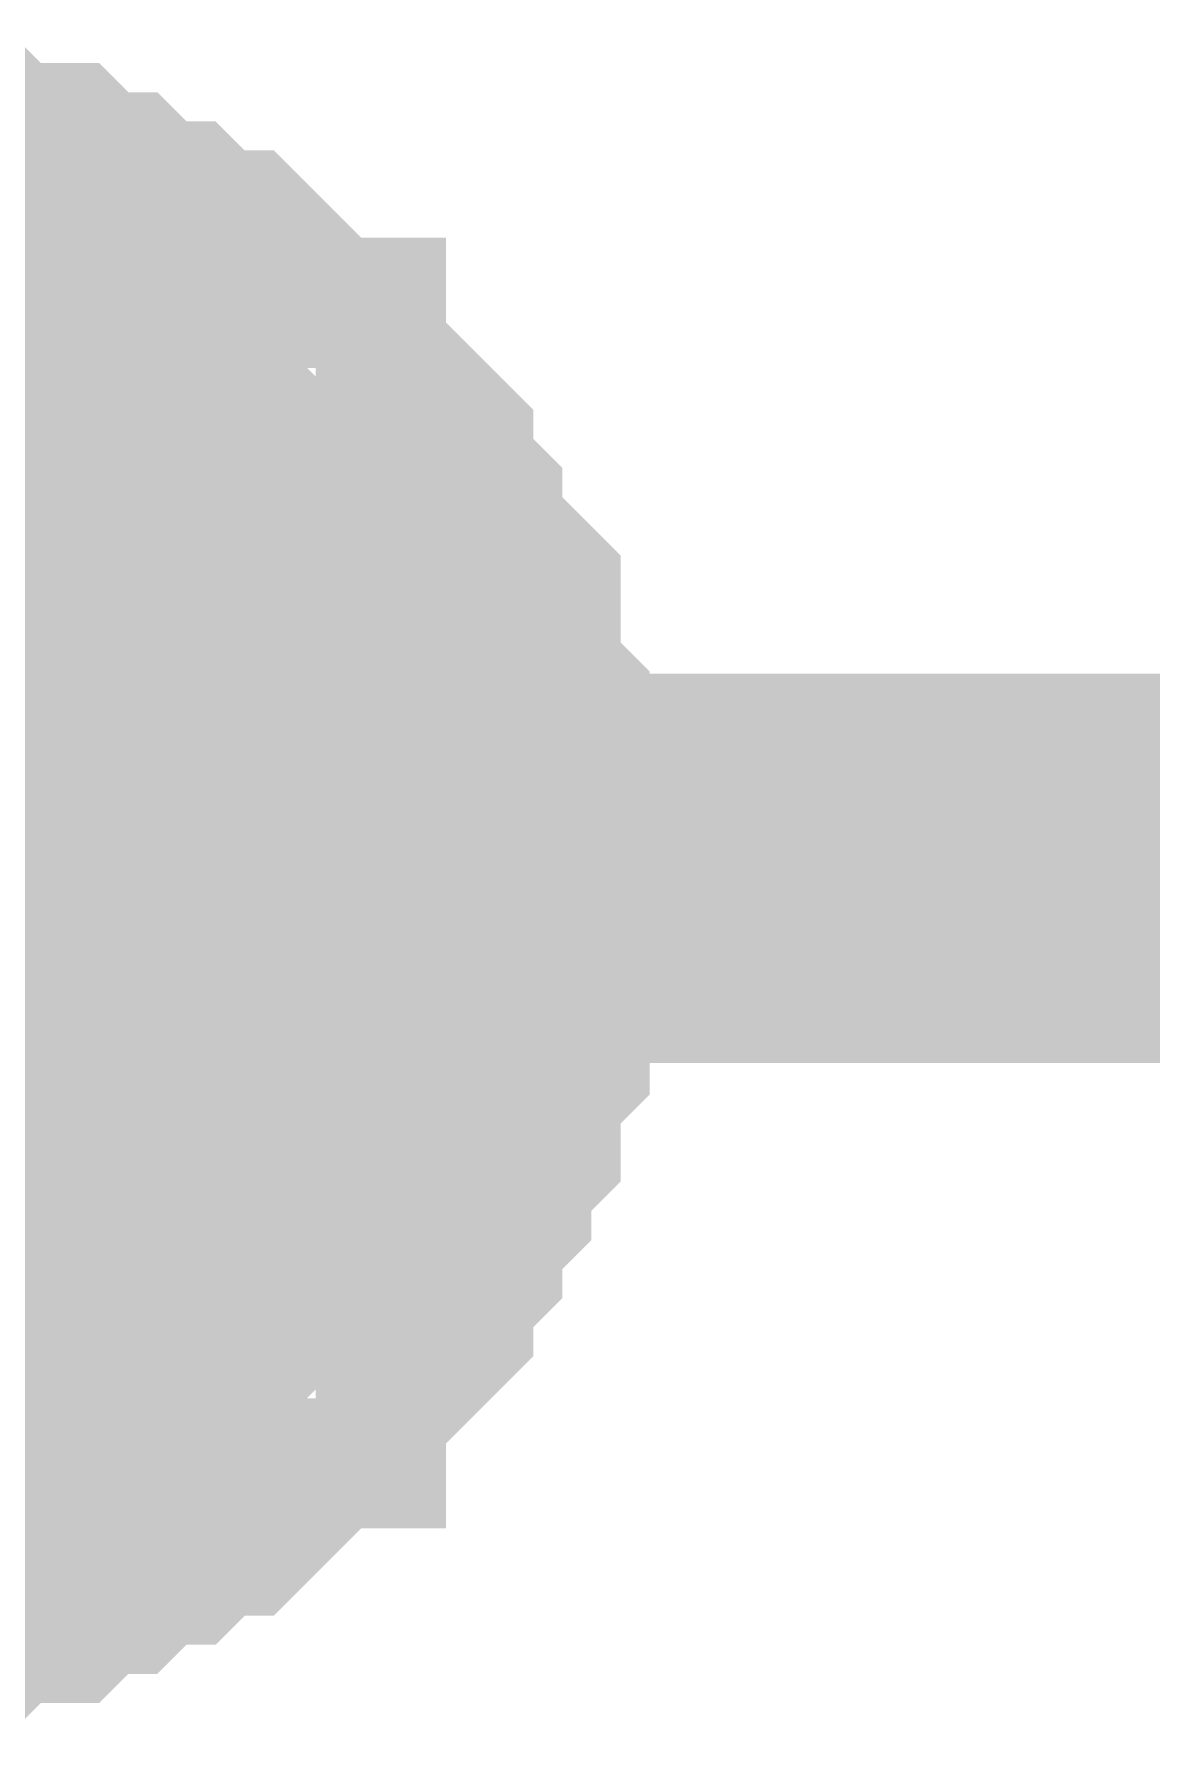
# Model space of a CAD drawing. Header units: inches. Extents: x 0 to 594, y 0 to 420.
# Drawn here: x 482.693 to 483.553, y 124.336 to 125.644 of the extents above; entities that cross this region are included whole.
import ezdxf

# ---------------------------------------------------------------- set-up
doc = ezdxf.new("R2010")
doc.units = ezdxf.units.IN
doc.layers.add('Sheet', color=255, linetype='Continuous')

msp = doc.modelspace()

# ---------------------------------------------------------------- linework, layer by layer
at = {"layer": 'Sheet'}
for points in [[(482.5242, 125.4938, 0.2997, 0.2997, 0), (482.5466, 125.4938, 0.2997, 0.2997, 0), (482.5914, 125.4938, 0.2997, 0.2997, 0), (482.6138, 125.4938, 0.2997, 0.2997, 0), (482.6362, 125.4714, 0.2997, 0.2997, 0), (482.6586, 125.4714, 0.2997, 0.2997, 0), (482.681, 125.4714, 0.2997, 0.2997, 0), (482.7034, 125.449, 0.2997, 0.2997, 0), (482.7258, 125.449, 0.2997, 0.2997, 0), (482.7482, 125.4266, 0.2997, 0.2997, 0), (482.7706, 125.4266, 0.2997, 0.2997, 0), (482.793, 125.4042, 0.2997, 0.2997, 0), (482.8154, 125.4042, 0.2997, 0.2997, 0), (482.8378, 125.3818, 0.2997, 0.2997, 0), (482.8602, 125.3594, 0.2997, 0.2997, 0), (482.8602, 125.337, 0.2997, 0.2997, 0), (482.8826, 125.337, 0.2997, 0.2997, 0), (482.905, 125.3146, 0.2997, 0.2997, 0), (482.9274, 125.2922, 0.2997, 0.2997, 0), (482.9274, 125.2698, 0.2997, 0.2997, 0), (482.9498, 125.2474, 0.2997, 0.2997, 0), (482.9498, 125.225, 0.2997, 0.2997, 0), (482.9722, 125.2026, 0.2997, 0.2997, 0), (482.9722, 125.2026, 0.2997, 0.2997, 0), (482.9946, 125.1802, 0.2997, 0.2997, 0), (482.9946, 125.1355, 0.2997, 0.2997, 0), (482.9946, 125.1131, 0.2997, 0.2997, 0), (483.017, 125.0907, 0.2997, 0.2997, 0), (483.017, 125.0683, 0.2997, 0.2997, 0), (483.017, 125.0459, 0.2997, 0.2997, 0), (483.017, 125.0235, 0.2997, 0.2997, 0), (483.017, 125.0011, 0.2997, 0.2997, 0)], [(482.5242, 125.4938, 0.2997, 0.2997, 0), (482.5466, 125.4938, 0.2997, 0.2997, 0), (482.5914, 125.4938, 0.2997, 0.2997, 0), (482.6138, 125.4938, 0.2997, 0.2997, 0), (482.6362, 125.4714, 0.2997, 0.2997, 0), (482.6586, 125.4714, 0.2997, 0.2997, 0), (482.681, 125.4714, 0.2997, 0.2997, 0), (482.7034, 125.449, 0.2997, 0.2997, 0), (482.7258, 125.449, 0.2997, 0.2997, 0), (482.7482, 125.4266, 0.2997, 0.2997, 0), (482.7706, 125.4266, 0.2997, 0.2997, 0), (482.793, 125.4042, 0.2997, 0.2997, 0), (482.8154, 125.4042, 0.2997, 0.2997, 0), (482.8378, 125.3818, 0.2997, 0.2997, 0), (482.8602, 125.3594, 0.2997, 0.2997, 0), (482.8602, 125.337, 0.2997, 0.2997, 0), (482.8826, 125.337, 0.2997, 0.2997, 0), (482.905, 125.3146, 0.2997, 0.2997, 0), (482.9274, 125.2922, 0.2997, 0.2997, 0), (482.9274, 125.2698, 0.2997, 0.2997, 0), (482.9498, 125.2474, 0.2997, 0.2997, 0), (482.9498, 125.225, 0.2997, 0.2997, 0), (482.9722, 125.2026, 0.2997, 0.2997, 0), (482.9722, 125.2026, 0.2997, 0.2997, 0), (482.9946, 125.1802, 0.2997, 0.2997, 0), (482.9946, 125.1355, 0.2997, 0.2997, 0), (482.9946, 125.1131, 0.2997, 0.2997, 0), (483.017, 125.0907, 0.2997, 0.2997, 0), (483.017, 125.0683, 0.2997, 0.2997, 0), (483.017, 125.0459, 0.2997, 0.2997, 0), (483.017, 125.0235, 0.2997, 0.2997, 0), (483.017, 125.0011, 0.2997, 0.2997, 0)], [(482.5242, 125.4938, 0.2997, 0.2997, 0), (482.5466, 125.4938, 0.2997, 0.2997, 0), (482.5914, 125.4938, 0.2997, 0.2997, 0), (482.6138, 125.4938, 0.2997, 0.2997, 0), (482.6362, 125.4714, 0.2997, 0.2997, 0), (482.6586, 125.4714, 0.2997, 0.2997, 0), (482.681, 125.4714, 0.2997, 0.2997, 0), (482.7034, 125.449, 0.2997, 0.2997, 0), (482.7258, 125.449, 0.2997, 0.2997, 0), (482.7482, 125.4266, 0.2997, 0.2997, 0), (482.7706, 125.4266, 0.2997, 0.2997, 0), (482.793, 125.4042, 0.2997, 0.2997, 0), (482.8154, 125.4042, 0.2997, 0.2997, 0), (482.8378, 125.3818, 0.2997, 0.2997, 0), (482.8602, 125.3594, 0.2997, 0.2997, 0), (482.8602, 125.337, 0.2997, 0.2997, 0), (482.8826, 125.337, 0.2997, 0.2997, 0), (482.905, 125.3146, 0.2997, 0.2997, 0), (482.9274, 125.2922, 0.2997, 0.2997, 0), (482.9274, 125.2698, 0.2997, 0.2997, 0), (482.9498, 125.2474, 0.2997, 0.2997, 0), (482.9498, 125.225, 0.2997, 0.2997, 0), (482.9722, 125.2026, 0.2997, 0.2997, 0), (482.9722, 125.2026, 0.2997, 0.2997, 0), (482.9946, 125.1802, 0.2997, 0.2997, 0), (482.9946, 125.1355, 0.2997, 0.2997, 0), (482.9946, 125.1131, 0.2997, 0.2997, 0), (483.017, 125.0907, 0.2997, 0.2997, 0), (483.017, 125.0683, 0.2997, 0.2997, 0), (483.017, 125.0459, 0.2997, 0.2997, 0), (483.017, 125.0235, 0.2997, 0.2997, 0), (483.017, 125.0011, 0.2997, 0.2997, 0)], [(482.5242, 125.4938, 0.2997, 0.2997, 0), (482.5466, 125.4938, 0.2997, 0.2997, 0), (482.5914, 125.4938, 0.2997, 0.2997, 0), (482.6138, 125.4938, 0.2997, 0.2997, 0), (482.6362, 125.4714, 0.2997, 0.2997, 0), (482.6586, 125.4714, 0.2997, 0.2997, 0), (482.681, 125.4714, 0.2997, 0.2997, 0), (482.7034, 125.449, 0.2997, 0.2997, 0), (482.7258, 125.449, 0.2997, 0.2997, 0), (482.7482, 125.4266, 0.2997, 0.2997, 0), (482.7706, 125.4266, 0.2997, 0.2997, 0), (482.793, 125.4042, 0.2997, 0.2997, 0), (482.8154, 125.4042, 0.2997, 0.2997, 0), (482.8378, 125.3818, 0.2997, 0.2997, 0), (482.8602, 125.3594, 0.2997, 0.2997, 0), (482.8602, 125.337, 0.2997, 0.2997, 0), (482.8826, 125.337, 0.2997, 0.2997, 0), (482.905, 125.3146, 0.2997, 0.2997, 0), (482.9274, 125.2922, 0.2997, 0.2997, 0), (482.9274, 125.2698, 0.2997, 0.2997, 0), (482.9498, 125.2474, 0.2997, 0.2997, 0), (482.9498, 125.225, 0.2997, 0.2997, 0), (482.9722, 125.2026, 0.2997, 0.2997, 0), (482.9722, 125.2026, 0.2997, 0.2997, 0), (482.9946, 125.1802, 0.2997, 0.2997, 0), (482.9946, 125.1355, 0.2997, 0.2997, 0), (482.9946, 125.1131, 0.2997, 0.2997, 0), (483.017, 125.0907, 0.2997, 0.2997, 0), (483.017, 125.0683, 0.2997, 0.2997, 0), (483.017, 125.0459, 0.2997, 0.2997, 0), (483.017, 125.0235, 0.2997, 0.2997, 0), (483.017, 125.0011, 0.2997, 0.2997, 0)], [(482.5242, 125.4938, 0.2997, 0.2997, 0), (482.5466, 125.4938, 0.2997, 0.2997, 0), (482.5914, 125.4938, 0.2997, 0.2997, 0), (482.6138, 125.4938, 0.2997, 0.2997, 0), (482.6362, 125.4714, 0.2997, 0.2997, 0), (482.6586, 125.4714, 0.2997, 0.2997, 0), (482.681, 125.4714, 0.2997, 0.2997, 0), (482.7034, 125.449, 0.2997, 0.2997, 0), (482.7258, 125.449, 0.2997, 0.2997, 0), (482.7482, 125.4266, 0.2997, 0.2997, 0), (482.7706, 125.4266, 0.2997, 0.2997, 0), (482.793, 125.4042, 0.2997, 0.2997, 0), (482.8154, 125.4042, 0.2997, 0.2997, 0), (482.8378, 125.3818, 0.2997, 0.2997, 0), (482.8602, 125.3594, 0.2997, 0.2997, 0), (482.8602, 125.337, 0.2997, 0.2997, 0), (482.8826, 125.337, 0.2997, 0.2997, 0), (482.905, 125.3146, 0.2997, 0.2997, 0), (482.9274, 125.2922, 0.2997, 0.2997, 0), (482.9274, 125.2698, 0.2997, 0.2997, 0), (482.9498, 125.2474, 0.2997, 0.2997, 0), (482.9498, 125.225, 0.2997, 0.2997, 0), (482.9722, 125.2026, 0.2997, 0.2997, 0), (482.9722, 125.2026, 0.2997, 0.2997, 0), (482.9946, 125.1802, 0.2997, 0.2997, 0), (482.9946, 125.1355, 0.2997, 0.2997, 0), (482.9946, 125.1131, 0.2997, 0.2997, 0), (483.017, 125.0907, 0.2997, 0.2997, 0), (483.017, 125.0683, 0.2997, 0.2997, 0), (483.017, 125.0459, 0.2997, 0.2997, 0), (483.017, 125.0235, 0.2997, 0.2997, 0), (483.017, 125.0011, 0.2997, 0.2997, 0)], [(482.6362, 125.4714, 0.0991, 0.0991, 0), (482.6586, 125.4714, 0.0991, 0.0991, 0), (482.681, 125.4714, 0.0991, 0.0991, 0), (482.7034, 125.449, 0.0991, 0.0991, 0), (482.7258, 125.449, 0.0991, 0.0991, 0), (482.7482, 125.4266, 0.0991, 0.0991, 0), (482.7706, 125.4266, 0.0991, 0.0991, 0), (482.793, 125.4042, 0.0991, 0.0991, 0), (482.8154, 125.4042, 0.0991, 0.0991, 0), (482.8378, 125.3818, 0.0991, 0.0991, 0), (482.8602, 125.3594, 0.0991, 0.0991, 0), (482.8602, 125.337, 0.0991, 0.0991, 0), (482.8826, 125.337, 0.0991, 0.0991, 0), (482.905, 125.3146, 0.0991, 0.0991, 0), (482.9274, 125.2922, 0.0991, 0.0991, 0), (482.9274, 125.2698, 0.0991, 0.0991, 0), (482.9498, 125.2474, 0.0991, 0.0991, 0), (482.9498, 125.225, 0.0991, 0.0991, 0), (482.9722, 125.2026, 0.0991, 0.0991, 0), (482.9722, 125.2026, 0.0991, 0.0991, 0), (482.9946, 125.1802, 0.0991, 0.0991, 0), (482.9946, 125.1355, 0.0991, 0.0991, 0), (482.9946, 125.1131, 0.0991, 0.0991, 0), (483.017, 125.0907, 0.0991, 0.0991, 0), (483.017, 125.0683, 0.0991, 0.0991, 0), (483.017, 125.0459, 0.0991, 0.0991, 0), (483.017, 125.0235, 0.0991, 0.0991, 0), (483.017, 125.0011, 0.0991, 0.0991, 0)], [(482.6362, 125.4714, 0.0991, 0.0991, 0), (482.6586, 125.4714, 0.0991, 0.0991, 0), (482.681, 125.4714, 0.0991, 0.0991, 0), (482.7034, 125.449, 0.0991, 0.0991, 0), (482.7258, 125.449, 0.0991, 0.0991, 0), (482.7482, 125.4266, 0.0991, 0.0991, 0), (482.7706, 125.4266, 0.0991, 0.0991, 0), (482.793, 125.4042, 0.0991, 0.0991, 0), (482.8154, 125.4042, 0.0991, 0.0991, 0), (482.8378, 125.3818, 0.0991, 0.0991, 0), (482.8602, 125.3594, 0.0991, 0.0991, 0), (482.8602, 125.337, 0.0991, 0.0991, 0), (482.8826, 125.337, 0.0991, 0.0991, 0), (482.905, 125.3146, 0.0991, 0.0991, 0), (482.9274, 125.2922, 0.0991, 0.0991, 0), (482.9274, 125.2698, 0.0991, 0.0991, 0), (482.9498, 125.2474, 0.0991, 0.0991, 0), (482.9498, 125.225, 0.0991, 0.0991, 0), (482.9722, 125.2026, 0.0991, 0.0991, 0), (482.9722, 125.2026, 0.0991, 0.0991, 0), (482.9946, 125.1802, 0.0991, 0.0991, 0), (482.9946, 125.1355, 0.0991, 0.0991, 0), (482.9946, 125.1131, 0.0991, 0.0991, 0), (483.017, 125.0907, 0.0991, 0.0991, 0), (483.017, 125.0683, 0.0991, 0.0991, 0), (483.017, 125.0459, 0.0991, 0.0991, 0), (483.017, 125.0235, 0.0991, 0.0991, 0), (483.017, 125.0011, 0.0991, 0.0991, 0)], [(482.6362, 125.4714, 0.0991, 0.0991, 0), (482.6586, 125.4714, 0.0991, 0.0991, 0), (482.681, 125.4714, 0.0991, 0.0991, 0), (482.7034, 125.449, 0.0991, 0.0991, 0), (482.7258, 125.449, 0.0991, 0.0991, 0), (482.7482, 125.4266, 0.0991, 0.0991, 0), (482.7706, 125.4266, 0.0991, 0.0991, 0), (482.793, 125.4042, 0.0991, 0.0991, 0), (482.8154, 125.4042, 0.0991, 0.0991, 0), (482.8378, 125.3818, 0.0991, 0.0991, 0), (482.8602, 125.3594, 0.0991, 0.0991, 0), (482.8602, 125.337, 0.0991, 0.0991, 0), (482.8826, 125.337, 0.0991, 0.0991, 0), (482.905, 125.3146, 0.0991, 0.0991, 0), (482.9274, 125.2922, 0.0991, 0.0991, 0), (482.9274, 125.2698, 0.0991, 0.0991, 0), (482.9498, 125.2474, 0.0991, 0.0991, 0), (482.9498, 125.225, 0.0991, 0.0991, 0), (482.9722, 125.2026, 0.0991, 0.0991, 0), (482.9722, 125.2026, 0.0991, 0.0991, 0), (482.9946, 125.1802, 0.0991, 0.0991, 0), (482.9946, 125.1355, 0.0991, 0.0991, 0), (482.9946, 125.1131, 0.0991, 0.0991, 0), (483.017, 125.0907, 0.0991, 0.0991, 0), (483.017, 125.0683, 0.0991, 0.0991, 0), (483.017, 125.0459, 0.0991, 0.0991, 0), (483.017, 125.0235, 0.0991, 0.0991, 0), (483.017, 125.0011, 0.0991, 0.0991, 0)], [(482.6362, 125.4714, 0.0991, 0.0991, 0), (482.6586, 125.4714, 0.0991, 0.0991, 0), (482.681, 125.4714, 0.0991, 0.0991, 0), (482.7034, 125.449, 0.0991, 0.0991, 0), (482.7258, 125.449, 0.0991, 0.0991, 0), (482.7482, 125.4266, 0.0991, 0.0991, 0), (482.7706, 125.4266, 0.0991, 0.0991, 0), (482.793, 125.4042, 0.0991, 0.0991, 0), (482.8154, 125.4042, 0.0991, 0.0991, 0), (482.8378, 125.3818, 0.0991, 0.0991, 0), (482.8602, 125.3594, 0.0991, 0.0991, 0), (482.8602, 125.337, 0.0991, 0.0991, 0), (482.8826, 125.337, 0.0991, 0.0991, 0), (482.905, 125.3146, 0.0991, 0.0991, 0), (482.9274, 125.2922, 0.0991, 0.0991, 0), (482.9274, 125.2698, 0.0991, 0.0991, 0), (482.9498, 125.2474, 0.0991, 0.0991, 0), (482.9498, 125.225, 0.0991, 0.0991, 0), (482.9722, 125.2026, 0.0991, 0.0991, 0), (482.9722, 125.2026, 0.0991, 0.0991, 0), (482.9946, 125.1802, 0.0991, 0.0991, 0), (482.9946, 125.1355, 0.0991, 0.0991, 0), (482.9946, 125.1131, 0.0991, 0.0991, 0), (483.017, 125.0907, 0.0991, 0.0991, 0), (483.017, 125.0683, 0.0991, 0.0991, 0), (483.017, 125.0459, 0.0991, 0.0991, 0), (483.017, 125.0235, 0.0991, 0.0991, 0), (483.017, 125.0011, 0.0991, 0.0991, 0)], [(482.6362, 125.4714, 0.0991, 0.0991, 0), (482.6586, 125.4714, 0.0991, 0.0991, 0), (482.681, 125.4714, 0.0991, 0.0991, 0), (482.7034, 125.449, 0.0991, 0.0991, 0), (482.7258, 125.449, 0.0991, 0.0991, 0), (482.7482, 125.4266, 0.0991, 0.0991, 0), (482.7706, 125.4266, 0.0991, 0.0991, 0), (482.793, 125.4042, 0.0991, 0.0991, 0), (482.8154, 125.4042, 0.0991, 0.0991, 0), (482.8378, 125.3818, 0.0991, 0.0991, 0), (482.8602, 125.3594, 0.0991, 0.0991, 0), (482.8602, 125.337, 0.0991, 0.0991, 0), (482.8826, 125.337, 0.0991, 0.0991, 0), (482.905, 125.3146, 0.0991, 0.0991, 0), (482.9274, 125.2922, 0.0991, 0.0991, 0), (482.9274, 125.2698, 0.0991, 0.0991, 0), (482.9498, 125.2474, 0.0991, 0.0991, 0), (482.9498, 125.225, 0.0991, 0.0991, 0), (482.9722, 125.2026, 0.0991, 0.0991, 0), (482.9722, 125.2026, 0.0991, 0.0991, 0), (482.9946, 125.1802, 0.0991, 0.0991, 0), (482.9946, 125.1355, 0.0991, 0.0991, 0), (482.9946, 125.1131, 0.0991, 0.0991, 0), (483.017, 125.0907, 0.0991, 0.0991, 0), (483.017, 125.0683, 0.0991, 0.0991, 0), (483.017, 125.0459, 0.0991, 0.0991, 0), (483.017, 125.0235, 0.0991, 0.0991, 0), (483.017, 125.0011, 0.0991, 0.0991, 0)], [(462.5002, 125.0011, 0.2997, 0.2997, 0), (470.0036, 125.0011, 0.2997, 0.2997, 0), (482.5018, 125.0011, 0.2997, 0.2997, 0), (490.0052, 125.0011, 0.2997, 0.2997, 0)], [(483.017, 125.0011, 0.2997, 0.2997, 0), (483.017, 124.9787, 0.2997, 0.2997, 0), (483.017, 124.9563, 0.2997, 0.2997, 0), (483.017, 124.9115, 0.2997, 0.2997, 0), (483.017, 124.8891, 0.2997, 0.2997, 0), (482.9946, 124.8667, 0.2997, 0.2997, 0), (482.9946, 124.8443, 0.2997, 0.2997, 0), (482.9946, 124.8219, 0.2997, 0.2997, 0), (482.9722, 124.7995, 0.2997, 0.2997, 0), (482.9722, 124.7771, 0.2997, 0.2997, 0), (482.9498, 124.7547, 0.2997, 0.2997, 0), (482.9498, 124.7323, 0.2997, 0.2997, 0), (482.9274, 124.7099, 0.2997, 0.2997, 0), (482.9274, 124.6875, 0.2997, 0.2997, 0), (482.905, 124.6651, 0.2997, 0.2997, 0), (482.8826, 124.6427, 0.2997, 0.2997, 0), (482.8602, 124.6427, 0.2997, 0.2997, 0), (482.8602, 124.6203, 0.2997, 0.2997, 0), (482.8378, 124.5979, 0.2997, 0.2997, 0), (482.8154, 124.5755, 0.2997, 0.2997, 0), (482.793, 124.5755, 0.2997, 0.2997, 0), (482.7706, 124.5531, 0.2997, 0.2997, 0), (482.7482, 124.5531, 0.2997, 0.2997, 0), (482.7258, 124.5307, 0.2997, 0.2997, 0), (482.7034, 124.5307, 0.2997, 0.2997, 0), (482.681, 124.5083, 0.2997, 0.2997, 0), (482.6586, 124.5083, 0.2997, 0.2997, 0), (482.6362, 124.5083, 0.2997, 0.2997, 0), (482.6138, 124.4859, 0.2997, 0.2997, 0), (482.5914, 124.4859, 0.2997, 0.2997, 0), (482.5466, 124.4859, 0.2997, 0.2997, 0), (482.5242, 124.4859, 0.2997, 0.2997, 0)], [(483.017, 125.0011, 0.2997, 0.2997, 0), (483.017, 124.9787, 0.2997, 0.2997, 0), (483.017, 124.9563, 0.2997, 0.2997, 0), (483.017, 124.9115, 0.2997, 0.2997, 0), (483.017, 124.8891, 0.2997, 0.2997, 0), (482.9946, 124.8667, 0.2997, 0.2997, 0), (482.9946, 124.8443, 0.2997, 0.2997, 0), (482.9946, 124.8219, 0.2997, 0.2997, 0), (482.9722, 124.7995, 0.2997, 0.2997, 0), (482.9722, 124.7771, 0.2997, 0.2997, 0), (482.9498, 124.7547, 0.2997, 0.2997, 0), (482.9498, 124.7323, 0.2997, 0.2997, 0), (482.9274, 124.7099, 0.2997, 0.2997, 0), (482.9274, 124.6875, 0.2997, 0.2997, 0), (482.905, 124.6651, 0.2997, 0.2997, 0), (482.8826, 124.6427, 0.2997, 0.2997, 0), (482.8602, 124.6427, 0.2997, 0.2997, 0), (482.8602, 124.6203, 0.2997, 0.2997, 0), (482.8378, 124.5979, 0.2997, 0.2997, 0), (482.8154, 124.5755, 0.2997, 0.2997, 0), (482.793, 124.5755, 0.2997, 0.2997, 0), (482.7706, 124.5531, 0.2997, 0.2997, 0), (482.7482, 124.5531, 0.2997, 0.2997, 0), (482.7258, 124.5307, 0.2997, 0.2997, 0), (482.7034, 124.5307, 0.2997, 0.2997, 0), (482.681, 124.5083, 0.2997, 0.2997, 0), (482.6586, 124.5083, 0.2997, 0.2997, 0), (482.6362, 124.5083, 0.2997, 0.2997, 0), (482.6138, 124.4859, 0.2997, 0.2997, 0), (482.5914, 124.4859, 0.2997, 0.2997, 0), (482.5466, 124.4859, 0.2997, 0.2997, 0), (482.5242, 124.4859, 0.2997, 0.2997, 0)], [(483.017, 125.0011, 0.2997, 0.2997, 0), (483.017, 124.9787, 0.2997, 0.2997, 0), (483.017, 124.9563, 0.2997, 0.2997, 0), (483.017, 124.9115, 0.2997, 0.2997, 0), (483.017, 124.8891, 0.2997, 0.2997, 0), (482.9946, 124.8667, 0.2997, 0.2997, 0), (482.9946, 124.8443, 0.2997, 0.2997, 0), (482.9946, 124.8219, 0.2997, 0.2997, 0), (482.9722, 124.7995, 0.2997, 0.2997, 0), (482.9722, 124.7771, 0.2997, 0.2997, 0), (482.9498, 124.7547, 0.2997, 0.2997, 0), (482.9498, 124.7323, 0.2997, 0.2997, 0), (482.9274, 124.7099, 0.2997, 0.2997, 0), (482.9274, 124.6875, 0.2997, 0.2997, 0), (482.905, 124.6651, 0.2997, 0.2997, 0), (482.8826, 124.6427, 0.2997, 0.2997, 0), (482.8602, 124.6427, 0.2997, 0.2997, 0), (482.8602, 124.6203, 0.2997, 0.2997, 0), (482.8378, 124.5979, 0.2997, 0.2997, 0), (482.8154, 124.5755, 0.2997, 0.2997, 0), (482.793, 124.5755, 0.2997, 0.2997, 0), (482.7706, 124.5531, 0.2997, 0.2997, 0), (482.7482, 124.5531, 0.2997, 0.2997, 0), (482.7258, 124.5307, 0.2997, 0.2997, 0), (482.7034, 124.5307, 0.2997, 0.2997, 0), (482.681, 124.5083, 0.2997, 0.2997, 0), (482.6586, 124.5083, 0.2997, 0.2997, 0), (482.6362, 124.5083, 0.2997, 0.2997, 0), (482.6138, 124.4859, 0.2997, 0.2997, 0), (482.5914, 124.4859, 0.2997, 0.2997, 0), (482.5466, 124.4859, 0.2997, 0.2997, 0), (482.5242, 124.4859, 0.2997, 0.2997, 0)], [(483.017, 125.0011, 0.2997, 0.2997, 0), (483.017, 124.9787, 0.2997, 0.2997, 0), (483.017, 124.9563, 0.2997, 0.2997, 0), (483.017, 124.9115, 0.2997, 0.2997, 0), (483.017, 124.8891, 0.2997, 0.2997, 0), (482.9946, 124.8667, 0.2997, 0.2997, 0), (482.9946, 124.8443, 0.2997, 0.2997, 0), (482.9946, 124.8219, 0.2997, 0.2997, 0), (482.9722, 124.7995, 0.2997, 0.2997, 0), (482.9722, 124.7771, 0.2997, 0.2997, 0), (482.9498, 124.7547, 0.2997, 0.2997, 0), (482.9498, 124.7323, 0.2997, 0.2997, 0), (482.9274, 124.7099, 0.2997, 0.2997, 0), (482.9274, 124.6875, 0.2997, 0.2997, 0), (482.905, 124.6651, 0.2997, 0.2997, 0), (482.8826, 124.6427, 0.2997, 0.2997, 0), (482.8602, 124.6427, 0.2997, 0.2997, 0), (482.8602, 124.6203, 0.2997, 0.2997, 0), (482.8378, 124.5979, 0.2997, 0.2997, 0), (482.8154, 124.5755, 0.2997, 0.2997, 0), (482.793, 124.5755, 0.2997, 0.2997, 0), (482.7706, 124.5531, 0.2997, 0.2997, 0), (482.7482, 124.5531, 0.2997, 0.2997, 0), (482.7258, 124.5307, 0.2997, 0.2997, 0), (482.7034, 124.5307, 0.2997, 0.2997, 0), (482.681, 124.5083, 0.2997, 0.2997, 0), (482.6586, 124.5083, 0.2997, 0.2997, 0), (482.6362, 124.5083, 0.2997, 0.2997, 0), (482.6138, 124.4859, 0.2997, 0.2997, 0), (482.5914, 124.4859, 0.2997, 0.2997, 0), (482.5466, 124.4859, 0.2997, 0.2997, 0), (482.5242, 124.4859, 0.2997, 0.2997, 0)], [(483.017, 125.0011, 0.2997, 0.2997, 0), (483.017, 124.9787, 0.2997, 0.2997, 0), (483.017, 124.9563, 0.2997, 0.2997, 0), (483.017, 124.9115, 0.2997, 0.2997, 0), (483.017, 124.8891, 0.2997, 0.2997, 0), (482.9946, 124.8667, 0.2997, 0.2997, 0), (482.9946, 124.8443, 0.2997, 0.2997, 0), (482.9946, 124.8219, 0.2997, 0.2997, 0), (482.9722, 124.7995, 0.2997, 0.2997, 0), (482.9722, 124.7771, 0.2997, 0.2997, 0), (482.9498, 124.7547, 0.2997, 0.2997, 0), (482.9498, 124.7323, 0.2997, 0.2997, 0), (482.9274, 124.7099, 0.2997, 0.2997, 0), (482.9274, 124.6875, 0.2997, 0.2997, 0), (482.905, 124.6651, 0.2997, 0.2997, 0), (482.8826, 124.6427, 0.2997, 0.2997, 0), (482.8602, 124.6427, 0.2997, 0.2997, 0), (482.8602, 124.6203, 0.2997, 0.2997, 0), (482.8378, 124.5979, 0.2997, 0.2997, 0), (482.8154, 124.5755, 0.2997, 0.2997, 0), (482.793, 124.5755, 0.2997, 0.2997, 0), (482.7706, 124.5531, 0.2997, 0.2997, 0), (482.7482, 124.5531, 0.2997, 0.2997, 0), (482.7258, 124.5307, 0.2997, 0.2997, 0), (482.7034, 124.5307, 0.2997, 0.2997, 0), (482.681, 124.5083, 0.2997, 0.2997, 0), (482.6586, 124.5083, 0.2997, 0.2997, 0), (482.6362, 124.5083, 0.2997, 0.2997, 0), (482.6138, 124.4859, 0.2997, 0.2997, 0), (482.5914, 124.4859, 0.2997, 0.2997, 0), (482.5466, 124.4859, 0.2997, 0.2997, 0), (482.5242, 124.4859, 0.2997, 0.2997, 0)], [(483.017, 125.0011, 0.2997, 0.2997, 0), (483.017, 125.0011, 0.2997, 0.2997, 0), (483.017, 125.0011, 0.2997, 0.2997, 0), (483.017, 125.0011, 0.2997, 0.2997, 0), (483.017, 125.0011, 0.2997, 0.2997, 0), (483.017, 125.0011, 0.2997, 0.2997, 0), (483.017, 125.0011, 0.2997, 0.2997, 0), (483.017, 125.0011, 0.2997, 0.2997, 0), (483.017, 125.0011, 0.2997, 0.2997, 0), (483.017, 125.0011, 0.2997, 0.2997, 0), (483.017, 125.0011, 0.2997, 0.2997, 0), (483.017, 125.0011, 0.2997, 0.2997, 0), (483.017, 125.0011, 0.2997, 0.2997, 0), (483.017, 125.0011, 0.2997, 0.2997, 0), (483.017, 125.0011, 0.2997, 0.2997, 0), (483.017, 125.0011, 0.2997, 0.2997, 0), (483.017, 125.0011, 0.2997, 0.2997, 0), (483.017, 125.0011, 0.2997, 0.2997, 0), (483.017, 125.0011, 0.2997, 0.2997, 0), (483.017, 125.0011, 0.2997, 0.2997, 0), (483.017, 125.0011, 0.2997, 0.2997, 0), (483.017, 125.0011, 0.2997, 0.2997, 0), (483.017, 125.0011, 0.2997, 0.2997, 0), (483.017, 125.0011, 0.2997, 0.2997, 0), (483.017, 125.0011, 0.2997, 0.2997, 0), (483.017, 125.0011, 0.2997, 0.2997, 0), (483.017, 125.0011, 0.2997, 0.2997, 0), (483.017, 125.0011, 0.2997, 0.2997, 0), (483.017, 125.0011, 0.2997, 0.2997, 0), (483.017, 125.0011, 0.2997, 0.2997, 0), (483.017, 125.0011, 0.2997, 0.2997, 0), (483.017, 125.0011, 0.2997, 0.2997, 0), (483.017, 125.0011, 0.2997, 0.2997, 0)], [(483.017, 125.0011, 0.2997, 0.2997, 0), (483.017, 125.0011, 0.2997, 0.2997, 0)], [(483.017, 125.0011, 0.2997, 0.2997, 0), (483.017, 125.0011, 0.2997, 0.2997, 0), (483.017, 125.0011, 0.2997, 0.2997, 0), (483.017, 125.0011, 0.2997, 0.2997, 0), (483.017, 125.0011, 0.2997, 0.2997, 0), (483.017, 125.0011, 0.2997, 0.2997, 0), (483.017, 125.0011, 0.2997, 0.2997, 0), (483.017, 125.0011, 0.2997, 0.2997, 0), (483.017, 125.0011, 0.2997, 0.2997, 0), (483.017, 125.0011, 0.2997, 0.2997, 0), (483.017, 125.0011, 0.2997, 0.2997, 0), (483.017, 125.0011, 0.2997, 0.2997, 0), (483.017, 125.0011, 0.2997, 0.2997, 0), (483.017, 125.0011, 0.2997, 0.2997, 0), (483.017, 125.0011, 0.2997, 0.2997, 0), (483.017, 125.0011, 0.2997, 0.2997, 0), (483.017, 125.0011, 0.2997, 0.2997, 0), (483.017, 125.0011, 0.2997, 0.2997, 0), (483.017, 125.0011, 0.2997, 0.2997, 0), (483.017, 125.0011, 0.2997, 0.2997, 0), (483.017, 125.0011, 0.2997, 0.2997, 0), (483.017, 125.0011, 0.2997, 0.2997, 0), (483.017, 125.0011, 0.2997, 0.2997, 0), (483.017, 125.0011, 0.2997, 0.2997, 0), (483.017, 125.0011, 0.2997, 0.2997, 0), (483.017, 125.0011, 0.2997, 0.2997, 0), (483.017, 125.0011, 0.2997, 0.2997, 0), (483.017, 125.0011, 0.2997, 0.2997, 0), (483.017, 125.0011, 0.2997, 0.2997, 0), (483.017, 125.0011, 0.2997, 0.2997, 0), (483.017, 125.0011, 0.2997, 0.2997, 0), (483.017, 125.0011, 0.2997, 0.2997, 0), (483.017, 125.0011, 0.2997, 0.2997, 0)], [(483.017, 125.0011, 0.2997, 0.2997, 0), (483.017, 125.0011, 0.2997, 0.2997, 0)], [(483.017, 125.0011, 0.2997, 0.2997, 0), (483.017, 125.0011, 0.2997, 0.2997, 0), (483.017, 125.0011, 0.2997, 0.2997, 0), (483.017, 125.0011, 0.2997, 0.2997, 0), (483.017, 125.0011, 0.2997, 0.2997, 0), (483.017, 125.0011, 0.2997, 0.2997, 0), (483.017, 125.0011, 0.2997, 0.2997, 0), (483.017, 125.0011, 0.2997, 0.2997, 0), (483.017, 125.0011, 0.2997, 0.2997, 0), (483.017, 125.0011, 0.2997, 0.2997, 0), (483.017, 125.0011, 0.2997, 0.2997, 0), (483.017, 125.0011, 0.2997, 0.2997, 0), (483.017, 125.0011, 0.2997, 0.2997, 0), (483.017, 125.0011, 0.2997, 0.2997, 0), (483.017, 125.0011, 0.2997, 0.2997, 0), (483.017, 125.0011, 0.2997, 0.2997, 0), (483.017, 125.0011, 0.2997, 0.2997, 0), (483.017, 125.0011, 0.2997, 0.2997, 0), (483.017, 125.0011, 0.2997, 0.2997, 0), (483.017, 125.0011, 0.2997, 0.2997, 0), (483.017, 125.0011, 0.2997, 0.2997, 0), (483.017, 125.0011, 0.2997, 0.2997, 0), (483.017, 125.0011, 0.2997, 0.2997, 0), (483.017, 125.0011, 0.2997, 0.2997, 0), (483.017, 125.0011, 0.2997, 0.2997, 0), (483.017, 125.0011, 0.2997, 0.2997, 0), (483.017, 125.0011, 0.2997, 0.2997, 0), (483.017, 125.0011, 0.2997, 0.2997, 0), (483.017, 125.0011, 0.2997, 0.2997, 0), (483.017, 125.0011, 0.2997, 0.2997, 0), (483.017, 125.0011, 0.2997, 0.2997, 0), (483.017, 125.0011, 0.2997, 0.2997, 0), (483.017, 125.0011, 0.2997, 0.2997, 0)], [(483.017, 125.0011, 0.2997, 0.2997, 0), (483.017, 125.0011, 0.2997, 0.2997, 0)], [(483.017, 125.0011, 0.2997, 0.2997, 0), (483.017, 125.0011, 0.2997, 0.2997, 0), (483.017, 125.0011, 0.2997, 0.2997, 0), (483.017, 125.0011, 0.2997, 0.2997, 0), (483.017, 125.0011, 0.2997, 0.2997, 0), (483.017, 125.0011, 0.2997, 0.2997, 0), (483.017, 125.0011, 0.2997, 0.2997, 0), (483.017, 125.0011, 0.2997, 0.2997, 0), (483.017, 125.0011, 0.2997, 0.2997, 0), (483.017, 125.0011, 0.2997, 0.2997, 0), (483.017, 125.0011, 0.2997, 0.2997, 0), (483.017, 125.0011, 0.2997, 0.2997, 0), (483.017, 125.0011, 0.2997, 0.2997, 0), (483.017, 125.0011, 0.2997, 0.2997, 0), (483.017, 125.0011, 0.2997, 0.2997, 0), (483.017, 125.0011, 0.2997, 0.2997, 0), (483.017, 125.0011, 0.2997, 0.2997, 0), (483.017, 125.0011, 0.2997, 0.2997, 0), (483.017, 125.0011, 0.2997, 0.2997, 0), (483.017, 125.0011, 0.2997, 0.2997, 0), (483.017, 125.0011, 0.2997, 0.2997, 0), (483.017, 125.0011, 0.2997, 0.2997, 0), (483.017, 125.0011, 0.2997, 0.2997, 0), (483.017, 125.0011, 0.2997, 0.2997, 0), (483.017, 125.0011, 0.2997, 0.2997, 0), (483.017, 125.0011, 0.2997, 0.2997, 0), (483.017, 125.0011, 0.2997, 0.2997, 0), (483.017, 125.0011, 0.2997, 0.2997, 0), (483.017, 125.0011, 0.2997, 0.2997, 0), (483.017, 125.0011, 0.2997, 0.2997, 0), (483.017, 125.0011, 0.2997, 0.2997, 0), (483.017, 125.0011, 0.2997, 0.2997, 0), (483.017, 125.0011, 0.2997, 0.2997, 0)], [(483.017, 125.0011, 0.2997, 0.2997, 0), (483.017, 125.0011, 0.2997, 0.2997, 0)], [(483.017, 125.0011, 0.2997, 0.2997, 0), (483.017, 125.0011, 0.2997, 0.2997, 0), (483.017, 125.0011, 0.2997, 0.2997, 0), (483.017, 125.0011, 0.2997, 0.2997, 0), (483.017, 125.0011, 0.2997, 0.2997, 0), (483.017, 125.0011, 0.2997, 0.2997, 0), (483.017, 125.0011, 0.2997, 0.2997, 0), (483.017, 125.0011, 0.2997, 0.2997, 0), (483.017, 125.0011, 0.2997, 0.2997, 0), (483.017, 125.0011, 0.2997, 0.2997, 0), (483.017, 125.0011, 0.2997, 0.2997, 0), (483.017, 125.0011, 0.2997, 0.2997, 0), (483.017, 125.0011, 0.2997, 0.2997, 0), (483.017, 125.0011, 0.2997, 0.2997, 0), (483.017, 125.0011, 0.2997, 0.2997, 0), (483.017, 125.0011, 0.2997, 0.2997, 0), (483.017, 125.0011, 0.2997, 0.2997, 0), (483.017, 125.0011, 0.2997, 0.2997, 0), (483.017, 125.0011, 0.2997, 0.2997, 0), (483.017, 125.0011, 0.2997, 0.2997, 0), (483.017, 125.0011, 0.2997, 0.2997, 0), (483.017, 125.0011, 0.2997, 0.2997, 0), (483.017, 125.0011, 0.2997, 0.2997, 0), (483.017, 125.0011, 0.2997, 0.2997, 0), (483.017, 125.0011, 0.2997, 0.2997, 0), (483.017, 125.0011, 0.2997, 0.2997, 0), (483.017, 125.0011, 0.2997, 0.2997, 0), (483.017, 125.0011, 0.2997, 0.2997, 0), (483.017, 125.0011, 0.2997, 0.2997, 0), (483.017, 125.0011, 0.2997, 0.2997, 0), (483.017, 125.0011, 0.2997, 0.2997, 0), (483.017, 125.0011, 0.2997, 0.2997, 0), (483.017, 125.0011, 0.2997, 0.2997, 0)], [(483.017, 125.0011, 0.2997, 0.2997, 0), (483.017, 125.0011, 0.2997, 0.2997, 0)], [(483.017, 125.0011, 0.0991, 0.0991, 0), (483.017, 124.9787, 0.0991, 0.0991, 0), (483.017, 124.9563, 0.0991, 0.0991, 0), (483.017, 124.9115, 0.0991, 0.0991, 0), (483.017, 124.8891, 0.0991, 0.0991, 0), (482.9946, 124.8667, 0.0991, 0.0991, 0), (482.9946, 124.8443, 0.0991, 0.0991, 0), (482.9946, 124.8219, 0.0991, 0.0991, 0), (482.9722, 124.7995, 0.0991, 0.0991, 0), (482.9722, 124.7771, 0.0991, 0.0991, 0), (482.9498, 124.7547, 0.0991, 0.0991, 0), (482.9498, 124.7323, 0.0991, 0.0991, 0), (482.9274, 124.7099, 0.0991, 0.0991, 0), (482.9274, 124.6875, 0.0991, 0.0991, 0), (482.905, 124.6651, 0.0991, 0.0991, 0), (482.8826, 124.6427, 0.0991, 0.0991, 0), (482.8602, 124.6427, 0.0991, 0.0991, 0), (482.8602, 124.6203, 0.0991, 0.0991, 0), (482.8378, 124.5979, 0.0991, 0.0991, 0), (482.8154, 124.5755, 0.0991, 0.0991, 0), (482.793, 124.5755, 0.0991, 0.0991, 0), (482.7706, 124.5531, 0.0991, 0.0991, 0), (482.7482, 124.5531, 0.0991, 0.0991, 0), (482.7258, 124.5307, 0.0991, 0.0991, 0), (482.7034, 124.5307, 0.0991, 0.0991, 0), (482.681, 124.5083, 0.0991, 0.0991, 0), (482.6586, 124.5083, 0.0991, 0.0991, 0), (482.6362, 124.5083, 0.0991, 0.0991, 0)], [(483.017, 125.0011, 0.0991, 0.0991, 0), (483.017, 124.9787, 0.0991, 0.0991, 0), (483.017, 124.9563, 0.0991, 0.0991, 0), (483.017, 124.9115, 0.0991, 0.0991, 0), (483.017, 124.8891, 0.0991, 0.0991, 0), (482.9946, 124.8667, 0.0991, 0.0991, 0), (482.9946, 124.8443, 0.0991, 0.0991, 0), (482.9946, 124.8219, 0.0991, 0.0991, 0), (482.9722, 124.7995, 0.0991, 0.0991, 0), (482.9722, 124.7771, 0.0991, 0.0991, 0), (482.9498, 124.7547, 0.0991, 0.0991, 0), (482.9498, 124.7323, 0.0991, 0.0991, 0), (482.9274, 124.7099, 0.0991, 0.0991, 0), (482.9274, 124.6875, 0.0991, 0.0991, 0), (482.905, 124.6651, 0.0991, 0.0991, 0), (482.8826, 124.6427, 0.0991, 0.0991, 0), (482.8602, 124.6427, 0.0991, 0.0991, 0), (482.8602, 124.6203, 0.0991, 0.0991, 0), (482.8378, 124.5979, 0.0991, 0.0991, 0), (482.8154, 124.5755, 0.0991, 0.0991, 0), (482.793, 124.5755, 0.0991, 0.0991, 0), (482.7706, 124.5531, 0.0991, 0.0991, 0), (482.7482, 124.5531, 0.0991, 0.0991, 0), (482.7258, 124.5307, 0.0991, 0.0991, 0), (482.7034, 124.5307, 0.0991, 0.0991, 0), (482.681, 124.5083, 0.0991, 0.0991, 0), (482.6586, 124.5083, 0.0991, 0.0991, 0), (482.6362, 124.5083, 0.0991, 0.0991, 0)], [(483.017, 125.0011, 0.0991, 0.0991, 0), (483.017, 124.9787, 0.0991, 0.0991, 0), (483.017, 124.9563, 0.0991, 0.0991, 0), (483.017, 124.9115, 0.0991, 0.0991, 0), (483.017, 124.8891, 0.0991, 0.0991, 0), (482.9946, 124.8667, 0.0991, 0.0991, 0), (482.9946, 124.8443, 0.0991, 0.0991, 0), (482.9946, 124.8219, 0.0991, 0.0991, 0), (482.9722, 124.7995, 0.0991, 0.0991, 0), (482.9722, 124.7771, 0.0991, 0.0991, 0), (482.9498, 124.7547, 0.0991, 0.0991, 0), (482.9498, 124.7323, 0.0991, 0.0991, 0), (482.9274, 124.7099, 0.0991, 0.0991, 0), (482.9274, 124.6875, 0.0991, 0.0991, 0), (482.905, 124.6651, 0.0991, 0.0991, 0), (482.8826, 124.6427, 0.0991, 0.0991, 0), (482.8602, 124.6427, 0.0991, 0.0991, 0), (482.8602, 124.6203, 0.0991, 0.0991, 0), (482.8378, 124.5979, 0.0991, 0.0991, 0), (482.8154, 124.5755, 0.0991, 0.0991, 0), (482.793, 124.5755, 0.0991, 0.0991, 0), (482.7706, 124.5531, 0.0991, 0.0991, 0), (482.7482, 124.5531, 0.0991, 0.0991, 0), (482.7258, 124.5307, 0.0991, 0.0991, 0), (482.7034, 124.5307, 0.0991, 0.0991, 0), (482.681, 124.5083, 0.0991, 0.0991, 0), (482.6586, 124.5083, 0.0991, 0.0991, 0), (482.6362, 124.5083, 0.0991, 0.0991, 0)], [(483.017, 125.0011, 0.0991, 0.0991, 0), (483.017, 124.9787, 0.0991, 0.0991, 0), (483.017, 124.9563, 0.0991, 0.0991, 0), (483.017, 124.9115, 0.0991, 0.0991, 0), (483.017, 124.8891, 0.0991, 0.0991, 0), (482.9946, 124.8667, 0.0991, 0.0991, 0), (482.9946, 124.8443, 0.0991, 0.0991, 0), (482.9946, 124.8219, 0.0991, 0.0991, 0), (482.9722, 124.7995, 0.0991, 0.0991, 0), (482.9722, 124.7771, 0.0991, 0.0991, 0), (482.9498, 124.7547, 0.0991, 0.0991, 0), (482.9498, 124.7323, 0.0991, 0.0991, 0), (482.9274, 124.7099, 0.0991, 0.0991, 0), (482.9274, 124.6875, 0.0991, 0.0991, 0), (482.905, 124.6651, 0.0991, 0.0991, 0), (482.8826, 124.6427, 0.0991, 0.0991, 0), (482.8602, 124.6427, 0.0991, 0.0991, 0), (482.8602, 124.6203, 0.0991, 0.0991, 0), (482.8378, 124.5979, 0.0991, 0.0991, 0), (482.8154, 124.5755, 0.0991, 0.0991, 0), (482.793, 124.5755, 0.0991, 0.0991, 0), (482.7706, 124.5531, 0.0991, 0.0991, 0), (482.7482, 124.5531, 0.0991, 0.0991, 0), (482.7258, 124.5307, 0.0991, 0.0991, 0), (482.7034, 124.5307, 0.0991, 0.0991, 0), (482.681, 124.5083, 0.0991, 0.0991, 0), (482.6586, 124.5083, 0.0991, 0.0991, 0), (482.6362, 124.5083, 0.0991, 0.0991, 0)], [(483.017, 125.0011, 0.0991, 0.0991, 0), (483.017, 124.9787, 0.0991, 0.0991, 0), (483.017, 124.9563, 0.0991, 0.0991, 0), (483.017, 124.9115, 0.0991, 0.0991, 0), (483.017, 124.8891, 0.0991, 0.0991, 0), (482.9946, 124.8667, 0.0991, 0.0991, 0), (482.9946, 124.8443, 0.0991, 0.0991, 0), (482.9946, 124.8219, 0.0991, 0.0991, 0), (482.9722, 124.7995, 0.0991, 0.0991, 0), (482.9722, 124.7771, 0.0991, 0.0991, 0), (482.9498, 124.7547, 0.0991, 0.0991, 0), (482.9498, 124.7323, 0.0991, 0.0991, 0), (482.9274, 124.7099, 0.0991, 0.0991, 0), (482.9274, 124.6875, 0.0991, 0.0991, 0), (482.905, 124.6651, 0.0991, 0.0991, 0), (482.8826, 124.6427, 0.0991, 0.0991, 0), (482.8602, 124.6427, 0.0991, 0.0991, 0), (482.8602, 124.6203, 0.0991, 0.0991, 0), (482.8378, 124.5979, 0.0991, 0.0991, 0), (482.8154, 124.5755, 0.0991, 0.0991, 0), (482.793, 124.5755, 0.0991, 0.0991, 0), (482.7706, 124.5531, 0.0991, 0.0991, 0), (482.7482, 124.5531, 0.0991, 0.0991, 0), (482.7258, 124.5307, 0.0991, 0.0991, 0), (482.7034, 124.5307, 0.0991, 0.0991, 0), (482.681, 124.5083, 0.0991, 0.0991, 0), (482.6586, 124.5083, 0.0991, 0.0991, 0), (482.6362, 124.5083, 0.0991, 0.0991, 0)], [(483.017, 125.0011, 0.0991, 0.0991, 0), (483.017, 125.0011, 0.0991, 0.0991, 0), (483.017, 125.0011, 0.0991, 0.0991, 0), (483.017, 125.0011, 0.0991, 0.0991, 0), (483.017, 125.0011, 0.0991, 0.0991, 0), (483.017, 125.0011, 0.0991, 0.0991, 0), (483.017, 125.0011, 0.0991, 0.0991, 0), (483.017, 125.0011, 0.0991, 0.0991, 0), (483.017, 125.0011, 0.0991, 0.0991, 0), (483.017, 125.0011, 0.0991, 0.0991, 0), (483.017, 125.0011, 0.0991, 0.0991, 0), (483.017, 125.0011, 0.0991, 0.0991, 0), (483.017, 125.0011, 0.0991, 0.0991, 0), (483.017, 125.0011, 0.0991, 0.0991, 0), (483.017, 125.0011, 0.0991, 0.0991, 0), (483.017, 125.0011, 0.0991, 0.0991, 0), (483.017, 125.0011, 0.0991, 0.0991, 0), (483.017, 125.0011, 0.0991, 0.0991, 0), (483.017, 125.0011, 0.0991, 0.0991, 0), (483.017, 125.0011, 0.0991, 0.0991, 0), (483.017, 125.0011, 0.0991, 0.0991, 0), (483.017, 125.0011, 0.0991, 0.0991, 0), (483.017, 125.0011, 0.0991, 0.0991, 0), (483.017, 125.0011, 0.0991, 0.0991, 0), (483.017, 125.0011, 0.0991, 0.0991, 0), (483.017, 125.0011, 0.0991, 0.0991, 0), (483.017, 125.0011, 0.0991, 0.0991, 0), (483.017, 125.0011, 0.0991, 0.0991, 0), (483.017, 125.0011, 0.0991, 0.0991, 0), (483.017, 125.0011, 0.0991, 0.0991, 0), (483.017, 125.0011, 0.0991, 0.0991, 0), (483.017, 125.0011, 0.0991, 0.0991, 0), (483.017, 125.0011, 0.0991, 0.0991, 0)], [(483.017, 125.0011, 0.0991, 0.0991, 0), (483.017, 125.0011, 0.0991, 0.0991, 0)], [(483.017, 125.0011, 0.0991, 0.0991, 0), (483.017, 125.0011, 0.0991, 0.0991, 0), (483.017, 125.0011, 0.0991, 0.0991, 0), (483.017, 125.0011, 0.0991, 0.0991, 0), (483.017, 125.0011, 0.0991, 0.0991, 0), (483.017, 125.0011, 0.0991, 0.0991, 0), (483.017, 125.0011, 0.0991, 0.0991, 0), (483.017, 125.0011, 0.0991, 0.0991, 0), (483.017, 125.0011, 0.0991, 0.0991, 0), (483.017, 125.0011, 0.0991, 0.0991, 0), (483.017, 125.0011, 0.0991, 0.0991, 0), (483.017, 125.0011, 0.0991, 0.0991, 0), (483.017, 125.0011, 0.0991, 0.0991, 0), (483.017, 125.0011, 0.0991, 0.0991, 0), (483.017, 125.0011, 0.0991, 0.0991, 0), (483.017, 125.0011, 0.0991, 0.0991, 0), (483.017, 125.0011, 0.0991, 0.0991, 0), (483.017, 125.0011, 0.0991, 0.0991, 0), (483.017, 125.0011, 0.0991, 0.0991, 0), (483.017, 125.0011, 0.0991, 0.0991, 0), (483.017, 125.0011, 0.0991, 0.0991, 0), (483.017, 125.0011, 0.0991, 0.0991, 0), (483.017, 125.0011, 0.0991, 0.0991, 0), (483.017, 125.0011, 0.0991, 0.0991, 0), (483.017, 125.0011, 0.0991, 0.0991, 0), (483.017, 125.0011, 0.0991, 0.0991, 0), (483.017, 125.0011, 0.0991, 0.0991, 0), (483.017, 125.0011, 0.0991, 0.0991, 0), (483.017, 125.0011, 0.0991, 0.0991, 0), (483.017, 125.0011, 0.0991, 0.0991, 0), (483.017, 125.0011, 0.0991, 0.0991, 0), (483.017, 125.0011, 0.0991, 0.0991, 0), (483.017, 125.0011, 0.0991, 0.0991, 0)], [(483.017, 125.0011, 0.0991, 0.0991, 0), (483.017, 125.0011, 0.0991, 0.0991, 0)], [(483.017, 125.0011, 0.0991, 0.0991, 0), (483.017, 125.0011, 0.0991, 0.0991, 0), (483.017, 125.0011, 0.0991, 0.0991, 0), (483.017, 125.0011, 0.0991, 0.0991, 0), (483.017, 125.0011, 0.0991, 0.0991, 0), (483.017, 125.0011, 0.0991, 0.0991, 0), (483.017, 125.0011, 0.0991, 0.0991, 0), (483.017, 125.0011, 0.0991, 0.0991, 0), (483.017, 125.0011, 0.0991, 0.0991, 0), (483.017, 125.0011, 0.0991, 0.0991, 0), (483.017, 125.0011, 0.0991, 0.0991, 0), (483.017, 125.0011, 0.0991, 0.0991, 0), (483.017, 125.0011, 0.0991, 0.0991, 0), (483.017, 125.0011, 0.0991, 0.0991, 0), (483.017, 125.0011, 0.0991, 0.0991, 0), (483.017, 125.0011, 0.0991, 0.0991, 0), (483.017, 125.0011, 0.0991, 0.0991, 0), (483.017, 125.0011, 0.0991, 0.0991, 0), (483.017, 125.0011, 0.0991, 0.0991, 0), (483.017, 125.0011, 0.0991, 0.0991, 0), (483.017, 125.0011, 0.0991, 0.0991, 0), (483.017, 125.0011, 0.0991, 0.0991, 0), (483.017, 125.0011, 0.0991, 0.0991, 0), (483.017, 125.0011, 0.0991, 0.0991, 0), (483.017, 125.0011, 0.0991, 0.0991, 0), (483.017, 125.0011, 0.0991, 0.0991, 0), (483.017, 125.0011, 0.0991, 0.0991, 0), (483.017, 125.0011, 0.0991, 0.0991, 0), (483.017, 125.0011, 0.0991, 0.0991, 0), (483.017, 125.0011, 0.0991, 0.0991, 0), (483.017, 125.0011, 0.0991, 0.0991, 0), (483.017, 125.0011, 0.0991, 0.0991, 0), (483.017, 125.0011, 0.0991, 0.0991, 0)], [(483.017, 125.0011, 0.0991, 0.0991, 0), (483.017, 125.0011, 0.0991, 0.0991, 0)], [(483.017, 125.0011, 0.0991, 0.0991, 0), (483.017, 125.0011, 0.0991, 0.0991, 0), (483.017, 125.0011, 0.0991, 0.0991, 0), (483.017, 125.0011, 0.0991, 0.0991, 0), (483.017, 125.0011, 0.0991, 0.0991, 0), (483.017, 125.0011, 0.0991, 0.0991, 0), (483.017, 125.0011, 0.0991, 0.0991, 0), (483.017, 125.0011, 0.0991, 0.0991, 0), (483.017, 125.0011, 0.0991, 0.0991, 0), (483.017, 125.0011, 0.0991, 0.0991, 0), (483.017, 125.0011, 0.0991, 0.0991, 0), (483.017, 125.0011, 0.0991, 0.0991, 0), (483.017, 125.0011, 0.0991, 0.0991, 0), (483.017, 125.0011, 0.0991, 0.0991, 0), (483.017, 125.0011, 0.0991, 0.0991, 0), (483.017, 125.0011, 0.0991, 0.0991, 0), (483.017, 125.0011, 0.0991, 0.0991, 0), (483.017, 125.0011, 0.0991, 0.0991, 0), (483.017, 125.0011, 0.0991, 0.0991, 0), (483.017, 125.0011, 0.0991, 0.0991, 0), (483.017, 125.0011, 0.0991, 0.0991, 0), (483.017, 125.0011, 0.0991, 0.0991, 0), (483.017, 125.0011, 0.0991, 0.0991, 0), (483.017, 125.0011, 0.0991, 0.0991, 0), (483.017, 125.0011, 0.0991, 0.0991, 0), (483.017, 125.0011, 0.0991, 0.0991, 0), (483.017, 125.0011, 0.0991, 0.0991, 0), (483.017, 125.0011, 0.0991, 0.0991, 0), (483.017, 125.0011, 0.0991, 0.0991, 0), (483.017, 125.0011, 0.0991, 0.0991, 0), (483.017, 125.0011, 0.0991, 0.0991, 0), (483.017, 125.0011, 0.0991, 0.0991, 0), (483.017, 125.0011, 0.0991, 0.0991, 0)], [(483.017, 125.0011, 0.0991, 0.0991, 0), (483.017, 125.0011, 0.0991, 0.0991, 0)], [(483.017, 125.0011, 0.0991, 0.0991, 0), (483.017, 125.0011, 0.0991, 0.0991, 0), (483.017, 125.0011, 0.0991, 0.0991, 0), (483.017, 125.0011, 0.0991, 0.0991, 0), (483.017, 125.0011, 0.0991, 0.0991, 0), (483.017, 125.0011, 0.0991, 0.0991, 0), (483.017, 125.0011, 0.0991, 0.0991, 0), (483.017, 125.0011, 0.0991, 0.0991, 0), (483.017, 125.0011, 0.0991, 0.0991, 0), (483.017, 125.0011, 0.0991, 0.0991, 0), (483.017, 125.0011, 0.0991, 0.0991, 0), (483.017, 125.0011, 0.0991, 0.0991, 0), (483.017, 125.0011, 0.0991, 0.0991, 0), (483.017, 125.0011, 0.0991, 0.0991, 0), (483.017, 125.0011, 0.0991, 0.0991, 0), (483.017, 125.0011, 0.0991, 0.0991, 0), (483.017, 125.0011, 0.0991, 0.0991, 0), (483.017, 125.0011, 0.0991, 0.0991, 0), (483.017, 125.0011, 0.0991, 0.0991, 0), (483.017, 125.0011, 0.0991, 0.0991, 0), (483.017, 125.0011, 0.0991, 0.0991, 0), (483.017, 125.0011, 0.0991, 0.0991, 0), (483.017, 125.0011, 0.0991, 0.0991, 0), (483.017, 125.0011, 0.0991, 0.0991, 0), (483.017, 125.0011, 0.0991, 0.0991, 0), (483.017, 125.0011, 0.0991, 0.0991, 0), (483.017, 125.0011, 0.0991, 0.0991, 0), (483.017, 125.0011, 0.0991, 0.0991, 0), (483.017, 125.0011, 0.0991, 0.0991, 0), (483.017, 125.0011, 0.0991, 0.0991, 0), (483.017, 125.0011, 0.0991, 0.0991, 0), (483.017, 125.0011, 0.0991, 0.0991, 0), (483.017, 125.0011, 0.0991, 0.0991, 0)], [(483.017, 125.0011, 0.0991, 0.0991, 0), (483.017, 125.0011, 0.0991, 0.0991, 0)]]:
    msp.add_lwpolyline(points, format="xyseb", dxfattribs=at)
msp.add_lwpolyline([(482.246, 125, 0.508, 0.508, 1), (482.754, 125, 0.508, 0.508, 1)], format="xyseb", close=True, dxfattribs=at)

doc.saveas('drawing.dxf')
